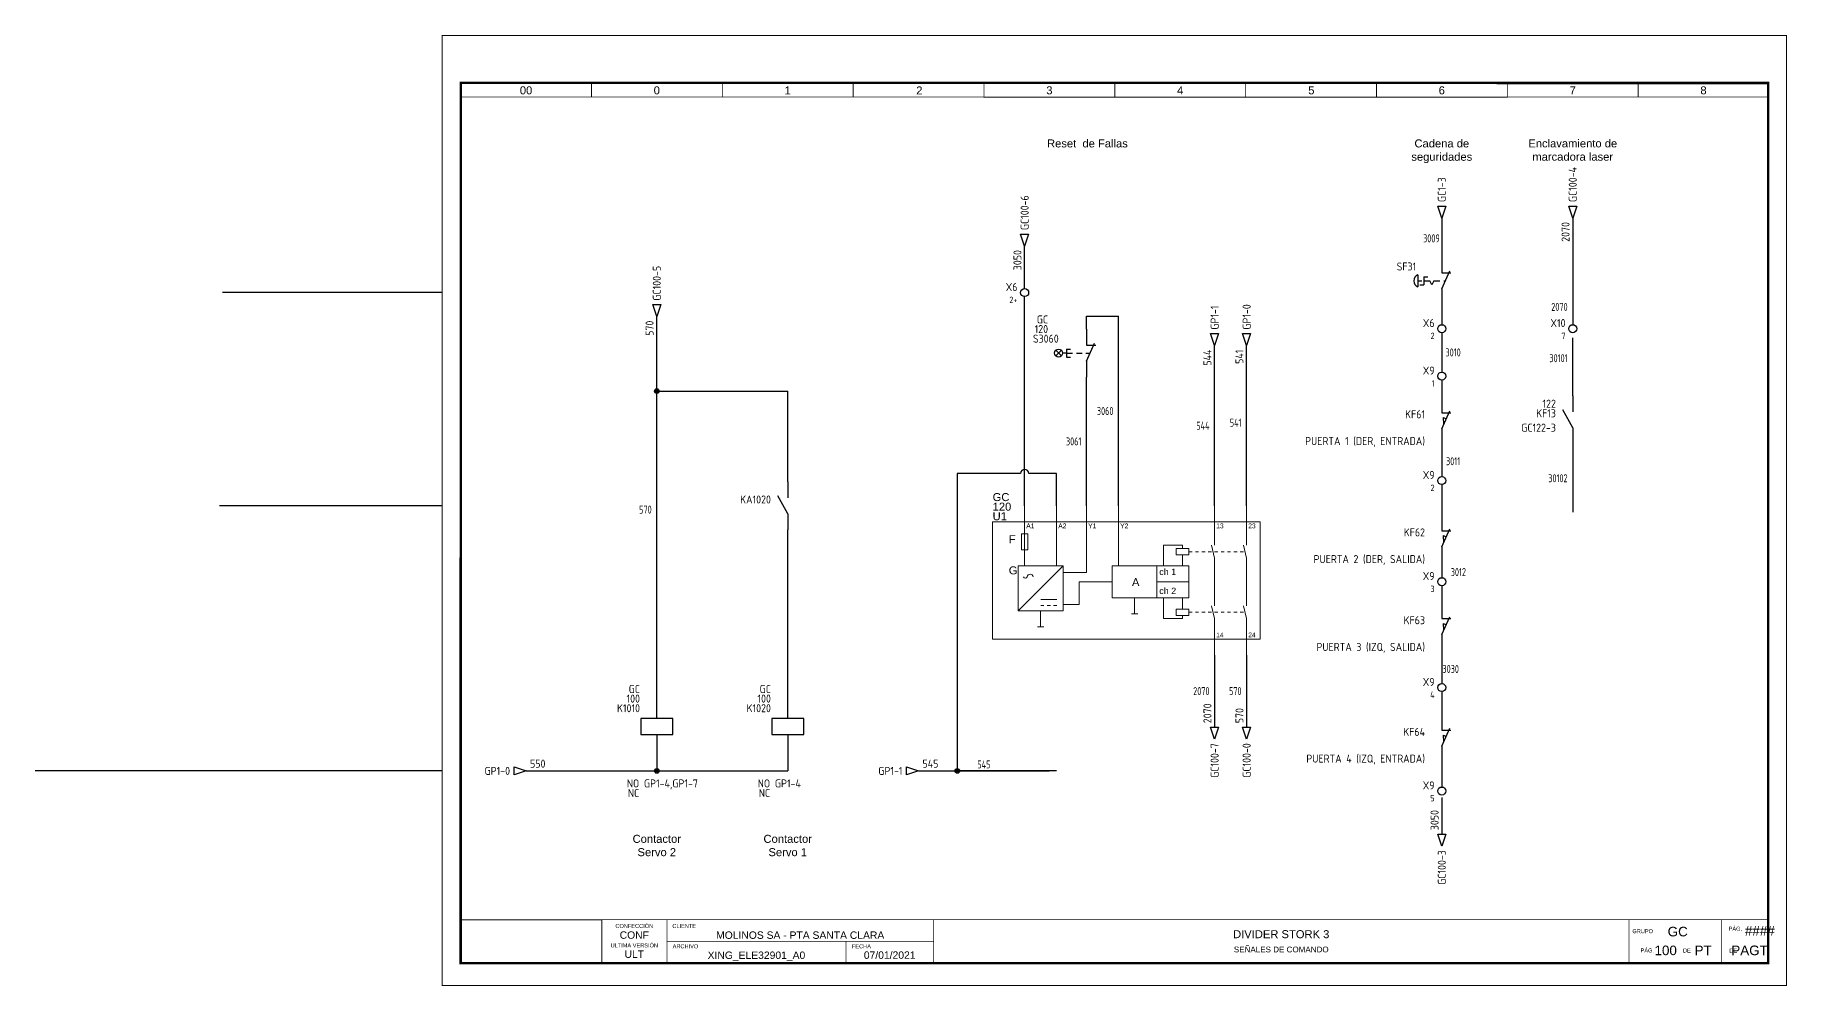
# Model space of a CAD drawing. Header units: millimetres. Extents: x -127 to 420, y 0 to 297.
import ezdxf
from ezdxf.enums import TextEntityAlignment as Align

# ---------------------------------------------------------------- set-up
doc = ezdxf.new("R2010")
doc.units = ezdxf.units.MM
for name, color, linetype in [('BRN_25', 40, 'Continuous'), ('DESC', 150, 'Continuous'), ('LBLE_25', 4, 'Continuous'), ('LOC', 8, 'Continuous'), ('MISC', 7, 'Continuous'), ('RED_15', 20, 'Continuous'), ('SYMS', 7, 'Continuous'), ('TAGS', 150, 'Continuous'), ('TERMS', 123, 'Continuous'), ('WHT_15', 7, 'Continuous'), ('WIREFIXED', 7, 'Continuous'), ('WIRENO', 72, 'Continuous'), ('WIREREF', 52, 'Continuous'), ('WIREREF_DEST', 52, 'Continuous'), ('XREF', 7, 'Continuous'), ('XREFCHILD', 134, 'Continuous')]:
    doc.layers.add(name, color=color, linetype=linetype)
doc.layers.add('eProC - L2', color=41, linetype='Continuous', lineweight=20)
doc.styles.get("Standard").update_dxf_attribs({"font": 'arial.ttf'})
doc.styles.add('WD', font='arial.ttf')
doc.styles.add('WD_IEC', font='ISOCP2.shx', dxfattribs={"width": 0.9, "height": 4})
picture_1 = doc.add_image_def('image1.jpg', size_in_pixel=(564, 174))

# ---------------------------------------------------------------- blocks, each defined once
blk = doc.blocks.new('HA1D3')
blk.add_lwpolyline([(0, 0), (-3.75, -1.25), (-3.75, 1.25)], close=True)
at = {"style": 'WD_IEC'}
blk.add_attdef('XREF', text='', height=2.5, dxfattribs=at).set_placement((-5, 0), align=Align.MIDDLE_RIGHT)
at = {"style": 'WD_IEC', "flags": 1}
blk.add_attdef('SIGCODE', text='', height=1, dxfattribs=at).set_placement((-2.5, 1.8), align=Align.RIGHT)
at = {"style": 'WD_IEC'}
for tag, p, height, flags in [('X1TERM01', (0, 0), 0.32, 1), ('WIRENO', (1.25, 1), 2.5, 8)]:
    blk.add_attdef(tag, p, '', height=height, dxfattribs=dict(at, flags=flags))
blk.add_attdef('DESC1', text='', height=2.5, dxfattribs=at).set_placement((1.25, -1), align=Align.TOP_LEFT)
blk = doc.blocks.new('VMS1')
for p, q in [((0, 2.5), (0, 7.5)), ((0, -2.5), (0, -7.5))]:
    blk.add_line(p, q)
blk.add_lwpolyline([(-5, 2.5), (-5, -2.5), (5, -2.5), (5, 2.5)], close=True)
at = {"style": 'WD_IEC'}
for tag, p in [('INST', (-5.25, 10.5)), ('TAG1', (-5.25, 4.5)), ('LOC', (-5.25, 7.5)), ('DESC1', (-5.25, -6.85)), ('DESC3', (-5.25, -12.85)), ('DESC2', (-5.25, -9.85))]:
    blk.add_attdef(tag, text='', height=2.5, dxfattribs=at).set_placement(p, align=Align.RIGHT)
blk.add_attdef('TERM01', text='', height=2, rotation=90, dxfattribs=at).set_placement((-1, 7.5), align=Align.RIGHT)
at = {"style": 'WD_IEC', "flags": 1}
for tag, p, height in [('X2TERM01', (0, 7.5), 0.32), ('X4LINK', (-5, 0), 0.32), ('X1LINK', (5, 0), 0.32), ('ASSYCODE', (1, -4), 1), ('FAMILY', (1, -5.5), 1), ('X8TERM02', (0, -7.5), 0.32), ('CATDESC', (1, -7), 1)]:
    blk.add_attdef(tag, p, '', height=height, dxfattribs=at)
at = {"style": 'WD_IEC', "flags": 9}
for tag, p in [('MFG', (-6, 1)), ('CAT', (-6, -1.5))]:
    blk.add_attdef(tag, text='', height=1.5, dxfattribs=at).set_placement(p, align=Align.RIGHT)
at = {"style": 'WD_IEC'}
blk.add_attdef('TERM02', (-1, -7.5), '', height=2, rotation=90, dxfattribs=at)
at = {"lineweight": 9, "style": 'WD_IEC'}
for tag, p in [('NO', (-5.5, -16.5)), ('NC', (-5.5, -19.5))]:
    blk.add_attdef(tag, text='', height=2.5, dxfattribs=at).set_placement(p, align=Align.TOP_RIGHT)
for tag, p in [('XREFNO', (-4, -16.5)), ('XREFNC', (-4, -19.5))]:
    blk.add_attdef(tag, text='', height=2.5, dxfattribs=at).set_placement(p, align=Align.TOP_LEFT)
blk = doc.blocks.new('WDDOT')
for radius in [0.72, 0.449, 0.223]:
    blk.add_circle((0, 0), radius)
blk = doc.blocks.new('VCR21')
for p, q in [((0, 7.5), (0, 2.5)), ((0, -2.5), (-3.12, 3.12)), ((0, -2.5), (0, -7.5))]:
    blk.add_line(p, q)
at = {"style": 'WD_IEC'}
for tag, p in [('INST', (-5.25, 6.75)), ('LOC', (-5.25, 3.75)), ('TAG2', (-5.25, 0.75)), ('DESC1', (-5.25, -6.75)), ('XREF', (-5.25, -3.75)), ('DESC3', (-5.25, -12.75)), ('DESC2', (-5.25, -9.75))]:
    blk.add_attdef(tag, text='', height=2.5, dxfattribs=at).set_placement(p, align=Align.RIGHT)
blk.add_attdef('TERM01', text='', height=2, rotation=90, dxfattribs=at).set_placement((-1, 7.5), align=Align.RIGHT)
at = {"style": 'WD_IEC', "flags": 1}
for tag, p, height in [('X2TERM01', (0, 7.5), 0.32), ('X4LINK', (-2.75, 0), 0.32), ('X1LINK', (-0.5, 0), 0.32), ('CONTACT', (4, -3.5), 1), ('FAMILY', (4, -5), 1), ('COMMON', (5.25, -4.75), 1), ('X8TERM02', (0, -7.5), 0.32)]:
    blk.add_attdef(tag, p, '', height=height, dxfattribs=at)
at = {"style": 'WD_IEC'}
blk.add_attdef('TERM02', (-1, -7.5), '', height=2, rotation=90, dxfattribs=at)
blk = doc.blocks.new('Pilz')
at = {"layer": 'eProC - L2'}
for p, q in [((0, 0), (0, -18.78)), ((10, 0), (10, -18.78)), ((19.34, 0), (19.34, -18.78)), ((29.34, 0), (29.34, -18.78)), ((69.34, 0), (69.34, -12.32)), ((59.34, 0), (59.34, -12.32)), ((-1, -13.78), (-1, -8.78)), ((-1, -8.78), (0, -8.78)), ((1, -8.78), (0, -8.78)), ((1, -8.78), (1, -13.78)), ((1, -13.78), (-1, -13.78)), ((49.34, -12.32), (43.34, -12.32)), ((43.34, -12.32), (43.34, -18.78)), ((49.34, -13.32), (49.34, -12.32)), ((49.34, -18.78), (49.34, -15.32)), ((51.34, -14.32), (52.34, -14.32)), ((53.34, -14.32), (54.34, -14.32)), ((55.34, -14.32), (56.34, -14.32)), ((57.34, -14.32), (58.34, -14.32)), ((58.34, -12.32), (59.34, -16.32)), ((59.34, -14.32), (60.34, -14.32)), ((59.34, -16.32), (59.34, -31.24)), ((61.34, -14.32), (62.34, -14.32)), ((63.34, -14.32), (64.34, -14.32)), ((65.34, -14.32), (66.34, -14.32)), ((67.34, -14.32), (68.34, -14.32)), ((68.34, -12.32), (69.34, -16.32)), ((69.34, -16.32), (69.34, -31.24)), ((10, -18.78), (-2, -18.78)), ((-2, -18.78), (-2, -32.78)), ((-2, -32.78), (12, -18.78)), ((12, -18.78), (10, -18.78)), ((12, -32.78), (12, -18.78)), ((19.34, -20.78), (12, -20.78)), ((19.34, -18.78), (19.34, -20.78)), ((17.04, -23.78), (17.04, -30.78)), ((17.04, -23.78), (27.34, -23.78)), ((51.34, -23.78), (41.34, -23.78)), ((-2, -32.78), (12, -32.78)), ((5, -32.78), (5, -37.78)), ((5.03, -29.22), (10.03, -29.22)), ((5.03, -31.15), (6.03, -31.15)), ((7.03, -31.15), (8.03, -31.15)), ((9.03, -31.15), (10.03, -31.15)), ((17.04, -30.78), (12, -30.78)), ((34.34, -28.78), (34.34, -33.78)), ((43.34, -35.24), (43.34, -28.78)), ((49.34, -28.78), (49.34, -32.24)), ((58.34, -31.24), (59.34, -35.24)), ((68.34, -31.24), (69.34, -35.24)), ((4, -37.78), (6, -37.78)), ((33.34, -33.78), (35.34, -33.78)), ((49.34, -35.24), (43.34, -35.24)), ((49.34, -34.24), (49.34, -35.24)), ((51.34, -33.24), (52.34, -33.24)), ((53.34, -33.24), (54.34, -33.24)), ((55.34, -33.24), (56.34, -33.24)), ((57.34, -33.24), (58.34, -33.24)), ((59.34, -33.24), (60.34, -33.24)), ((59.34, -35.24), (59.34, -46.62)), ((61.34, -33.24), (62.34, -33.24)), ((63.34, -33.24), (64.34, -33.24)), ((65.34, -33.24), (66.34, -33.24)), ((67.34, -33.24), (68.34, -33.24)), ((69.34, -35.24), (69.34, -46.62))]:
    blk.add_line(p, q, dxfattribs=at)
for points in [[(-10, -5), (73.61, -5), (73.61, -41.62), (-10, -41.62)], [(27.34, -18.78), (41.34, -18.78), (41.34, -28.78), (27.34, -28.78)], [(41.34, -18.78), (51.34, -18.78), (51.34, -28.78), (41.34, -28.78)]]:
    blk.add_lwpolyline(points, close=True, dxfattribs=at)
for points in [[(47.34, -13.32), (51.34, -13.32), (51.34, -15.32), (47.34, -15.32), (47.34, -13.32)], [(47.34, -34.24), (51.34, -34.24), (51.34, -32.24), (47.34, -32.24), (47.34, -34.24)]]:
    blk.add_lwpolyline(points, dxfattribs=at)
blk.add_lwpolyline([(-0.35, -22.16, -0.359391), (-0.35, -22.16, 0.825392), (0.78, -22.16, -0.376078), (1.8, -21.37, -0.332548), (2.7, -22.13, 0.541598)], format="xyb", dxfattribs=at)
at = {"style": 'WD', "flags": 1}
for tag, p in [('X2TERM01', (0, 0)), ('X2TERM02', (10, 0)), ('X2TERM03', (19.34, 0)), ('X2TERM04', (29.34, 0)), ('X2TERM05', (59.34, 0)), ('X2TERM06', (69.34, 0)), ('X8TERM07', (59.34, -46.62)), ('X8TERM08', (69.34, -46.62))]:
    blk.add_attdef(tag, p, '', height=0.005, dxfattribs=at)
at = {"style": 'WD', "width": 0.7}
for tag, p in [('TERM01', (0, -0.02)), ('TERM02', (10, -0.02)), ('TERM03', (19.34, -0.02)), ('TERM04', (29.34, -0.02)), ('TERM05', (59.34, -0.02)), ('TERM06', (69.34, -0.02))]:
    blk.add_attdef(tag, text='', height=0.0625, dxfattribs=at).set_placement(p, align=Align.TOP_CENTER)
for tag, p in [('TERM07', (59.34, -46.59)), ('TERM08', (69.34, -46.59))]:
    blk.add_attdef(tag, text='', height=0.0625, dxfattribs=at).set_placement(p, align=Align.CENTER)
at = {"layer": 'eProC - L2', "attachment_point": 1}
for s, width, insert, char_height in [('F', 12.0028, (-4.95, -9.16), 2.5), ('A1', 10, (0.5, -5.5), 1.5), ('A2', 10, (10.5, -5.5), 1.5), ('Y1', 10, (19.84, -5.5), 1.5), ('Y2', 10, (29.84, -5.5), 1.5), ('13', 10, (59.84, -5.5), 1.5), ('23', 10, (69.84, -5.5), 1.5), ('G', 12.0028, (-4.95, -18.91), 2.5), ('ch 1', 7.8483, (42.06, -19.62), 2), ('A', 4.498, (33.53, -22.57), 2.5), ('ch 2', 8.9375, (42.06, -25.56), 2), ('14', 10, (59.84, -39.59), 1.5), ('24', 10, (69.84, -39.59), 1.5)]:
    blk.add_mtext_dynamic_manual_height_columns(s, width=width, gutter_width=12.5, heights=[0], dxfattribs=dict(at, insert=insert, char_height=char_height))
at = {"layer": 'eProC - L2'}
for tag, p in [('LOC', (-10, -1.5)), ('INST', (-10, 1.5)), ('TAG1', (-10, -4.5))]:
    blk.add_attdef(tag, p, '', height=2.5, dxfattribs=at)
blk = doc.blocks.new('WD_WNV')
at = {"linetype": 'Continuous', "style": 'WD_IEC', "width": 0.8}
blk.add_attdef('WIRENO', text='', height=2.5, dxfattribs=at).set_placement((-1.6, 0), align=Align.MIDDLE_RIGHT)
at = {"style": 'WD_IEC', "flags": 1}
for tag, p in [('W08USER', (-1, 0.375)), ('W04USER', (-1, 0.875)), ('W05USER', (-1, 0.75)), ('W09USER', (-1, 0.25)), ('W03USER', (-1, 1)), ('W06USER', (-1, 0.625)), ('W07USER', (-1, 0.5)), ('W02USER', (-1, 1.125)), ('W01USER', (-1, 1.25)), ('W10USER', (-1, 0.125))]:
    blk.add_attdef(tag, text='', height=0.08, dxfattribs=at).set_placement(p, align=Align.CENTER)
blk = doc.blocks.new('VPB12S75')
for p, q in [((0, 7.5), (0, 2.5)), ((-9.63, -0.88), (-7.87, 0.88)), ((-7.87, -0.88), (-9.63, 0.88)), ((-6.25, 0), (-7.5, 0)), ((-6.25, 1.25), (-6.25, -1.25)), ((-6.25, 1.25), (-5, 1.25)), ((-6.25, 0), (-4.38, 0)), ((-3.13, 0), (-1.39, 0)), ((-0.23, 0), (1.11, 0)), ((0, -2.5), (2.5, 3.13)), ((0, 2.5), (2.87, 2.5)), ((-6.25, -1.25), (-5, -1.25)), ((0, -2.5), (0, -7.5))]:
    blk.add_line(p, q)
blk.add_circle((-8.75, 0), 1.25)
at = {"style": 'WD_IEC'}
for tag, p in [('INST', (-12.03, 9.25)), ('TAG1', (-12.03, 3.25)), ('LOC', (-12.03, 6.25)), ('DESC2', (-12.03, -12.35)), ('DESC1', (-12.03, -9.35)), ('DESC3', (-12.03, -15.35))]:
    blk.add_attdef(tag, text='', height=2.5, dxfattribs=at).set_placement(p, align=Align.RIGHT)
blk.add_attdef('TERM01', text='', height=2, rotation=90, dxfattribs=at).set_placement((-1, 7.5), align=Align.RIGHT)
at = {"style": 'WD_IEC', "flags": 1}
for tag, p, height in [('X2TERM01', (0, 7.5), 0.32), ('CONTACT', (0.5, 4.5), 1), ('COMMON', (1.75, 3.25), 1), ('X1LINK', (1.87, 0), 0.32), ('ASSYCODE', (1, -4), 1), ('FAMILY', (1, -5.5), 1), ('X8TERM02', (0, -7.5), 0.32), ('CATDESC', (1, -7), 1)]:
    blk.add_attdef(tag, p, '', height=height, dxfattribs=at)
at = {"style": 'WD_IEC', "flags": 9}
for tag, p in [('MFG', (-12.53, -0.25)), ('CAT', (-12.53, -2.75))]:
    blk.add_attdef(tag, text='', height=1.5, dxfattribs=at).set_placement(p, align=Align.RIGHT)
at = {"style": 'WD_IEC'}
blk.add_attdef('TERM02', (-1, -7.5), '', height=2, rotation=90, dxfattribs=at)
at = {"lineweight": 15, "style": 'WD_IEC'}
blk.add_attdef('XREF', text='', height=2.5, dxfattribs=at).set_placement((-12.03, -6.35), align=Align.RIGHT)
blk = doc.blocks.new('HA1D2')
blk.add_lwpolyline([(0, 0), (-1.25, 3.75), (1.25, 3.75)], close=True)
at = {"style": 'WD_IEC'}
blk.add_attdef('XREF', text='', height=2.5, rotation=90, dxfattribs=at).set_placement((0, 5), align=Align.MIDDLE_LEFT)
at = {"style": 'WD_IEC', "flags": 1}
blk.add_attdef('SIGCODE', text='', height=1, dxfattribs=at).set_placement((-2.5, 1.8), align=Align.RIGHT)
blk.add_attdef('X8TERM01', (0, 0), '', height=0.32, dxfattribs=at)
at = {"style": 'WD_IEC', "flags": 8}
blk.add_attdef('WIRENO', text='', height=2.5, rotation=90, dxfattribs=at).set_placement((-1, -1.25), align=Align.RIGHT)
at = {"style": 'WD_IEC'}
blk.add_attdef('DESC1', text='', height=2.5, rotation=90, dxfattribs=at).set_placement((1, -1.25), align=Align.TOP_RIGHT)
blk = doc.blocks.new('HA1S4')
blk.add_lwpolyline([(0, -3.75), (-1.25, 0), (1.25, 0)], close=True)
at = {"style": 'WD_IEC', "flags": 8}
blk.add_attdef('WIRENO', (-1, 1.25), '', height=2.5, rotation=90, dxfattribs=at)
at = {"style": 'WD_IEC'}
blk.add_attdef('DESC1', text='', height=2.5, rotation=90, dxfattribs=at).set_placement((1, 1.25), align=Align.TOP_LEFT)
at = {"style": 'WD_IEC', "flags": 1}
blk.add_attdef('X2TERM01', (0, 0), '', height=0.32, dxfattribs=at)
blk.add_attdef('SIGCODE', text='', height=1, dxfattribs=at).set_placement((-2.5, -3.2), align=Align.RIGHT)
at = {"style": 'WD_IEC'}
blk.add_attdef('XREF', text='', height=2.5, rotation=90, dxfattribs=at).set_placement((0, -5), align=Align.MIDDLE_RIGHT)
blk = doc.blocks.new('WD_WNH')
at = {"linetype": 'Continuous', "style": 'WD_IEC', "width": 0.8}
blk.add_attdef('WIRENO', text='', height=2.5, dxfattribs=at).set_placement((0, 0.75), align=Align.CENTER)
at = {"style": 'WD_IEC', "flags": 1}
for tag, p in [('W08USER', (0, 0.375)), ('W04USER', (0, 0.875)), ('W05USER', (0, 0.75)), ('W09USER', (0, 0.25)), ('W03USER', (0, 1)), ('W06USER', (0, 0.625)), ('W07USER', (0, 0.5)), ('W02USER', (0, 1.125)), ('W01USER', (0, 1.25)), ('W10USER', (0, 0.125))]:
    blk.add_attdef(tag, text='', height=0.08, dxfattribs=at).set_placement(p, align=Align.CENTER)
blk = doc.blocks.new('VT0002')
blk.add_circle((0, 0), 1.25)
at = {"style": 'WD_IEC', "flags": 1}
for tag, p, height in [('ASSYCODE', (2.75, 10.75), 1), ('CATDESC', (2.75, 9.25), 1), ('MFG', (2.75, 7.25), 1.5), ('CAT', (2.75, 4.75), 1.5), ('X4PIN01', (-1.25, 1), 0.25), ('X4TERM01', (-1.25, 0), 0.25), ('X4TERMDESC01', (-1.25, 0.5), 0.4), ('STRIPSEQ', (0, 0), 0.025), ('X2PIN01', (0, 2.25), 0.25), ('X2TERM01', (0, 1.25), 0.25), ('X8PIN01', (0, -0.25), 0.25), ('X2TERMDESC01', (0, 1.75), 0.4), ('X1PIN01', (1.25, 1), 0.25), ('X1TERM01', (1.25, 0), 0.25), ('X1TERMDESC01', (1.25, 0.5), 0.4), ('LINKTERM', (0, -0.04), 0.025), ('X8TERM01', (0, -1.25), 0.25), ('X8TERMDESC01', (0, -0.75), 0.4)]:
    blk.add_attdef(tag, p, '', height=height, dxfattribs=at)
at = {"style": 'WD_IEC'}
for tag, p in [('INST', (-2.25, 6.5)), ('LOC', (-2.25, 3.5)), ('DESC1', (-2.25, -6.25)), ('DESC3', (-2.25, -12.25)), ('DESC2', (-2.25, -9.25))]:
    blk.add_attdef(tag, text='', height=2.5, dxfattribs=at).set_placement(p, align=Align.RIGHT)
at = {"style": 'WD_IEC', "flags": 8}
for tag, height, p in [('TAGSTRIP', 2.5, (-2.25, 0.5)), ('TERM01', 2, (-2.25, -3.25))]:
    blk.add_attdef(tag, text='', height=height, dxfattribs=at).set_placement(p, align=Align.RIGHT)
blk = doc.blocks.new('eproc_rotulo_010')
at = {"layer": 'eProC - L2', "color": 0, "lineweight": 5, "const_width": 0.233}
for points in [[(0.12, 297.12), (420.12, 297.12), (420.12, 0.12), (0.12, 0.12), (0.12, 297.12)], [(5.9, 20.72), (414.37, 20.7)], [(49.98, 7.12), (49.98, 20.72)], [(70.35, 7.12), (70.35, 20.72)], [(153.64, 7.04), (153.64, 20.64)], [(70.35, 13.92), (153.64, 13.92)], [(126.3, 7.12), (126.3, 13.92)]]:
    blk.add_lwpolyline(points, dxfattribs=at)
at = {"layer": 'eProC - L2', "color": 0}
blk.add_lwpolyline([(420.12, 0.12), (420.12, 297.12), (0.12, 297.12), (0.12, 0.12), (420.12, 0.12)], dxfattribs=at)
at = {"layer": 'eProC - L2', "color": 0, "lineweight": 40, "const_width": 0.75}
blk.add_lwpolyline([(5.92, 7.13), (414.37, 7.11), (414.4, 282.24), (5.95, 282.27)], close=True, dxfattribs=at)
at = {"layer": 'eProC - L2', "color": 0, "lineweight": 5, "const_width": 0.233}
for points in [[(46.8, 277.83), (5.9, 277.83), (5.9, 282.27), (46.8, 282.27)], [(87.64, 277.83), (46.75, 277.83), (46.75, 282.27), (87.64, 282.27)], [(128.54, 277.83), (87.64, 277.83), (87.64, 282.26), (128.54, 282.26)], [(169.38, 277.83), (128.49, 277.83), (128.49, 282.26), (169.38, 282.26)], [(210.28, 277.82), (169.38, 277.82), (169.38, 282.26), (210.28, 282.26)], [(251.12, 277.82), (210.23, 277.82), (210.23, 282.26), (251.12, 282.26)], [(292.02, 277.82), (251.12, 277.82), (251.12, 282.25), (292.02, 282.25)], [(332.86, 277.82), (291.97, 277.82), (291.97, 282.25), (332.86, 282.25)], [(373.76, 277.83), (332.86, 277.83), (332.86, 282.27), (373.76, 282.27)], [(414.6, 277.83), (373.71, 277.83), (373.71, 282.27), (414.6, 282.27)]]:
    blk.add_lwpolyline(points, close=True, dxfattribs=at)
at = {"layer": 'eProC - L2', "color": 0, "lineweight": 0, "const_width": 0.233}
for points in [[(370.87, 7.1), (370.87, 20.7)], [(399.87, 7.1), (399.87, 20.7)]]:
    blk.add_lwpolyline(points, dxfattribs=at)
at = {"layer": 'eProC - L2', "color": 0, "lineweight": 20, "char_height": 2.5, "attachment_point": 8}
for s, insert in [('{\\fArial|b0|i0|c0|p18;00}', (26.35, 278.66)), ('{\\fArial|b0|i0|c0|p18;0}', (67.19, 278.66)), ('{\\fArial|b0|i0|c0|p18;1}', (108.09, 278.66)), ('{\\fArial|b0|i0|c0|p18;2}', (149.2, 278.66)), ('{\\fArial|b0|i0|c0|p18;3}', (189.83, 278.66)), ('{\\fArial|b0|i0|c0|p18;4}', (230.67, 278.66)), ('{\\fArial|b0|i0|c0|p18;5}', (271.66, 278.66)), ('{\\fArial|b0|i0|c0|p18;6}', (312.41, 278.66)), ('{\\fArial|b0|i0|c0|p18;7}', (353.31, 278.66)), ('{\\fArial|b0|i0|c0|p18;8}', (394.16, 278.66))]:
    blk.add_mtext(s, dxfattribs=dict(at, insert=insert))
at = {"layer": 'eProC - L2', "color": 0, "char_height": 1.2552}
for s, insert, attachment_point in [('{\\fArial|b0|i0|c0|p18;CONFECCIÓN }', (60.16, 18.11), 8), ('{\\fArial|b0|i0|c0|p18;CLIENTE}', (72.05, 18.11), 7), ('{\\fArial|b0|i0|c0|p18;GRUPO}', (371.96, 16.49), 7), ('{\\fArial|b0|i0|c0|p18;PÁG.}', (402.01, 17.26), 7), ('{\\fArial|b0|i0|c0|p18;ULTIMA VERSIÓN}', (60.16, 12.05), 8), ('{\\fArial|b0|i0|c0|p18;ARCHIVO}', (72.15, 11.76), 7), ('{\\fArial|b0|i0|c0|p18;FECHA}', (128.15, 11.76), 7), ('{\\fArial|b0|i0|c0|p18;PÁG.}', (374.51, 10.46), 7), ('{\\fArial|b0|i0|c0|p18;DE}', (387.74, 10.46), 7), ('{\\fArial|b0|i0|c0|p18;DE}', (402.24, 10.46), 7)]:
    blk.add_mtext(s, dxfattribs=dict(at, insert=insert, attachment_point=attachment_point))
at = {"layer": 'eProC - L2', "color": 0}
for tag, height, p in [('CONF', 2.31, (60.16, 14.76)), ('CLIENTE', 2.31, (111.99, 14.74)), ('DESC_1', 2.5, (262.25, 14.94)), ('ULT', 2.31, (60.16, 8.79)), ('DESC__2', 1.8, (262.25, 10.51)), ('ARCH', 2.31, (98.32, 8.46)), ('FECHA', 2.31, (139.94, 8.5))]:
    blk.add_attdef(tag, text='', height=height, dxfattribs=at).set_placement(p, align=Align.CENTER)
for tag, p in [('GR', (386.11, 17)), ('PGRAL', (411.76, 17.25)), ('PG', (382.35, 11.13)), ('PT', (394.05, 11.13)), ('PAGT', (408.55, 11.13))]:
    blk.add_attdef(tag, text='', height=3, dxfattribs=at).set_placement(p, align=Align.MIDDLE_CENTER)
at = {"layer": 'eProC - L2', "color": 0, "flags": 9}
blk.add_attdef('WD_TB', (0.12, 0.12), '', height=2.5, dxfattribs=at)
at = {"layer": 'eProC - L2', "color": 0}
image = blk.add_image(picture_1, insert=(5.9, 7.12), size_in_units=(44.08, 13.6), dxfattribs=at)
image.dxf.flags = 7
blk = doc.blocks.new('VPB12MTL')
for p, q in [((0, 7.5), (0, 2.5)), ((-7.5, 1.88), (-7.5, -1.88)), ((-7.5, 0), (-6.25, 0)), ((-5.62, 1.25), (-4.38, 1.25)), ((-5.62, 1.25), (-5.62, -1.25)), ((-5.62, 0), (-3.75, 0)), ((-3.12, -1.25), (-3.75, 0)), ((-2.5, 0), (-3.12, -1.25)), ((-2.5, 0), (-0.62, 0)), ((0, -2.5), (2.5, 3.12)), ((0, 2.5), (2.87, 2.5)), ((0.62, 0), (1.11, 0)), ((-6.88, -1.25), (-5.62, -1.25)), ((0, -2.5), (0, -7.5))]:
    blk.add_line(p, q)
blk.add_arc((-6.72, 0), 2.03, 112.6199, 247.3801)
at = {"style": 'WD_IEC'}
for tag, p in [('INST', (-8, 10.25)), ('TAG1', (-8, 3.25)), ('LOC', (-8, 6.75)), ('DESC1', (-8, -10.35)), ('DESC3', (-8, -17.35)), ('DESC2', (-8, -13.85))]:
    blk.add_attdef(tag, text='', height=2.5, dxfattribs=at).set_placement(p, align=Align.RIGHT)
blk.add_attdef('TERM01', text='', height=2, rotation=90, dxfattribs=at).set_placement((-1, 7.5), align=Align.RIGHT)
at = {"style": 'WD_IEC', "flags": 1}
for tag, p, height in [('X2TERM01', (0, 7.5), 0.32), ('CONTACT', (0.5, 4.5), 1), ('X1LINK', (1.5, 0), 0.32), ('COMMON', (1.75, 3.25), 1), ('ASSYCODE', (1, -4), 1), ('FAMILY', (1, -5.5), 1), ('X8TERM02', (0, -7.5), 0.32), ('CATDESC', (1, -7), 1)]:
    blk.add_attdef(tag, p, '', height=height, dxfattribs=at)
at = {"style": 'WD_IEC', "flags": 9}
for tag, p in [('MFG', (-10.37, -0.24)), ('CAT', (-10.37, -2.74))]:
    blk.add_attdef(tag, text='', height=1.5, dxfattribs=at).set_placement(p, align=Align.RIGHT)
at = {"style": 'WD_IEC'}
blk.add_attdef('TERM02', (-1, -7.5), '', height=2, rotation=90, dxfattribs=at)
at = {"lineweight": 15, "style": 'WD_IEC'}
blk.add_attdef('XREF', text='', height=2.5, dxfattribs=at).set_placement((-8, -6.35), align=Align.RIGHT)
blk = doc.blocks.new('VLS12')
for p, q in [((0, 7.5), (0, 2.5)), ((0, -2.5), (2.5, 3.12)), ((0, 2.5), (2.87, 2.5)), ((0.61, -1.12), (0.49, 1)), ((0.49, 1), (1.38, 0.61)), ((0, -2.5), (0, -7.5))]:
    blk.add_line(p, q)
at = {"style": 'WD_IEC'}
for tag, p in [('INST', (-5.25, 7.75)), ('LOC', (-5.25, 4.25)), ('TAG1', (-5.25, 0.75)), ('DESC1', (-5.25, -7.6)), ('XREF', (-5.25, -3.75)), ('DESC2', (-5.25, -11.1)), ('DESC3', (-5.25, -14.6))]:
    blk.add_attdef(tag, text='', height=2.5, dxfattribs=at).set_placement(p, align=Align.RIGHT)
blk.add_attdef('TERM01', text='', height=2, rotation=90, dxfattribs=at).set_placement((-1, 7.5), align=Align.RIGHT)
at = {"style": 'WD_IEC', "flags": 1}
for tag, p, height in [('X2TERM01', (0, 7.5), 0.32), ('MFG', (2.75, 6.5), 1.5), ('CAT', (2.75, 4), 1.5), ('X4LINK', (-0.94, 0), 0.32), ('X1LINK', (1.88, 0), 0.32), ('ASSYCODE', (1, -4), 1), ('CONTACT', (1, -2.5), 1), ('FAMILY', (1, -5.5), 1), ('COMMON', (2.25, -3.75), 1), ('X8TERM02', (0, -7.5), 0.32), ('CATDESC', (1, -7), 1)]:
    blk.add_attdef(tag, p, '', height=height, dxfattribs=at)
at = {"style": 'WD_IEC'}
blk.add_attdef('TERM02', (-1, -7.5), '', height=2, rotation=90, dxfattribs=at)
at = {"lineweight": 15, "style": 'WD_IEC'}
blk.add_attdef('WDTAGALT', text='', height=2.5, dxfattribs=at).set_placement((-5, -18), align=Align.RIGHT)

msp = doc.modelspace()

# ---------------------------------------------------------------- linework, layer by layer
for p, q in [((0.12, 216.71), (-68.49, 216.71)), ((0.12, 150.06), (-69.44, 150.06)), ((0.12, 67.23), (-127.04, 67.23))]:
    msp.add_line(p, q)
at = {"layer": 'BRN_25'}
for p, q in [((67.19, 88.57), (67.19, 209.21)), ((251.45, 150.06), (251.45, 200.14)), ((67.19, 185.93), (108.09, 185.93)), ((108.09, 157.56), (108.09, 185.93)), ((108.09, 88.57), (108.09, 142.56))]:
    msp.add_line(p, q, dxfattribs=at)
at = {"layer": 'LBLE_25'}
for p, q in [((67.19, 73.57), (67.19, 67.23)), ((108.09, 73.57), (108.09, 67.23)), ((26.35, 67.23), (108.09, 67.23))]:
    msp.add_line(p, q, dxfattribs=at)
at = {"layer": 'RED_15'}
for p, q in [((312.41, 240.03), (312.41, 227.88)), ((353.31, 240.03), (353.31, 206.7)), ((182.1, 217.96), (182.1, 231.26)), ((182.1, 150.06), (182.1, 215.46)), ((201.45, 205.33), (201.45, 209.39)), ((201.45, 209.39), (211.45, 209.39)), ((211.45, 150.06), (211.45, 209.39)), ((312.41, 212.88), (312.41, 206.7)), ((312.41, 204.2), (312.41, 191.86)), ((353.31, 184.5), (353.31, 202.57)), ((241.45, 150.06), (241.45, 200.14)), ((201.45, 150.06), (201.45, 190.33)), ((312.41, 189.36), (312.41, 184.18)), ((312.41, 169.18), (312.41, 159.21)), ((353.31, 169.5), (353.31, 148.08)), ((312.41, 156.71), (312.41, 147.28)), ((312.41, 132.28), (312.41, 127.62)), ((312.41, 125.12), (312.41, 119.81)), ((312.41, 104.81), (312.41, 94.54)), ((241.45, 103.45), (241.45, 80.88)), ((251.45, 103.45), (251.45, 80.88)), ((312.41, 92.04), (312.41, 84.92)), ((312.41, 69.92), (312.41, 62.19)), ((312.41, 58.94), (312.41, 47.45))]:
    msp.add_line(p, q, dxfattribs=at)
at = {"layer": 'WHT_15'}
for p, q in [((161.06, 160.2), (161.06, 67.23)), ((180.83, 160.2), (161.06, 160.2)), ((192.1, 160.2), (183.37, 160.2)), ((192.1, 150.06), (192.1, 160.2)), ((148.93, 67.23), (189.78, 67.23)), ((192.1, 67.23), (160.3, 67.23))]:
    msp.add_line(p, q, dxfattribs=at)
msp.add_arc((182.1, 160.2), 1.27, 0, 180, dxfattribs=at)

# ---------------------------------------------------------------- block references
at = {"layer": 'eProC - L2'}
msp.add_blockref('eproc_rotulo_010', (0, 0), dxfattribs=at).add_auto_attribs({'PAGT': 'PAGT', 'PGRAL': '####', 'PT': 'PT', 'CONF': 'CONF', 'ULT': 'ULT', 'ARCH': 'XING_ELE32901_A0', 'GR': 'GC', 'PG': '100', 'DESC_1': 'DIVIDER STORK 3', 'DESC__2': 'SEÑALES DE COMANDO', 'FECHA': '07/01/2021', 'CLIENTE': 'MOLINOS SA - PTA SANTA CLARA'})
at = {"layer": 'SYMS'}
ref = msp.add_blockref('HA1D2', (312.41, 240.03), dxfattribs=at)
ref.add_attrib('XREF', 'GC1-3', dxfattribs={"layer": 'XREF', "height": 2.5, "rotation": 90, "style": 'WD_IEC'}).set_placement((312.41, 245.03), align=Align.MIDDLE_LEFT)
ref = msp.add_blockref('HA1D2', (353.31, 240.03), dxfattribs=at)
ref.add_attrib('XREF', 'GC100-4', dxfattribs={"layer": 'XREF', "height": 2.5, "rotation": 90, "style": 'WD_IEC'}).set_placement((353.31, 245.03), align=Align.MIDDLE_LEFT)
ref.add_attrib('WIRENO', '2070', dxfattribs={"layer": 'WIREREF_DEST', "height": 2.5, "rotation": 90, "style": 'WD_IEC', "flags": 8}).set_placement((352.31, 238.78), align=Align.RIGHT)
ref = msp.add_blockref('HA1D2', (182.1, 231.26), dxfattribs=at)
ref.add_attrib('XREF', 'GC100-6', dxfattribs={"layer": 'XREF', "height": 2.5, "rotation": 90, "style": 'WD_IEC'}).set_placement((182.1, 236.26), align=Align.MIDDLE_LEFT)
ref.add_attrib('WIRENO', '3050', dxfattribs={"layer": 'WIREREF_DEST', "height": 2.5, "rotation": 90, "style": 'WD_IEC', "flags": 8}).set_placement((181.1, 230.01), align=Align.RIGHT)
ref = msp.add_blockref('HA1D2', (67.19, 209.21), dxfattribs=at)
ref.add_attrib('XREF', 'GC100-5', dxfattribs={"layer": 'XREF', "height": 2.5, "rotation": 90, "style": 'WD_IEC'}).set_placement((67.19, 214.21), align=Align.MIDDLE_LEFT)
ref.add_attrib('WIRENO', '570', dxfattribs={"layer": 'WIREREF_DEST', "height": 2.5, "rotation": 90, "style": 'WD_IEC', "flags": 8}).set_placement((66.19, 207.96), align=Align.RIGHT)
ref = msp.add_blockref('VPB12MTL', (312.41, 220.38), dxfattribs=at)
ref.add_attrib('TAG1', 'SF31', dxfattribs={"layer": 'TAGS', "height": 2.5, "style": 'WD_IEC'}).set_placement((304.41, 223.63), align=Align.RIGHT)
ref = msp.add_blockref('VT0002', (182.1, 216.71), dxfattribs=at)
ref.add_attrib('TERM01', '2+', dxfattribs={"layer": 'TERMS', "height": 2, "style": 'WD_IEC', "flags": 8}).set_placement((179.85, 213.46), align=Align.RIGHT)
ref.add_attrib('TAGSTRIP', 'X6', dxfattribs={"layer": 'TAGS', "height": 2.5, "style": 'WD_IEC', "flags": 8}).set_placement((179.85, 217.21), align=Align.RIGHT)
ref = msp.add_blockref('VPB12S75', (201.45, 197.83), dxfattribs=at)
ref.add_attrib('LOC', '120', dxfattribs={"layer": 'LOC', "height": 2.5, "style": 'WD_IEC'}).set_placement((189.42, 204.08), align=Align.RIGHT)
ref.add_attrib('INST', 'GC', dxfattribs={"layer": 'LOC', "height": 2.5, "style": 'WD_IEC'}).set_placement((189.42, 207.08), align=Align.RIGHT)
ref.add_attrib('TAG1', 'S3060', dxfattribs={"layer": 'TAGS', "height": 2.5, "style": 'WD_IEC'}).set_placement((192.74, 201.08), align=Align.RIGHT)
ref = msp.add_blockref('HA1D2', (241.45, 200.14), dxfattribs=at)
ref.add_attrib('XREF', 'GP1-1', dxfattribs={"layer": 'XREF', "height": 2.5, "rotation": 90, "style": 'WD_IEC'}).set_placement((241.45, 205.14), align=Align.MIDDLE_LEFT)
ref.add_attrib('WIRENO', '544', dxfattribs={"layer": 'WIREREF_DEST', "height": 2.5, "rotation": 90, "style": 'WD_IEC', "flags": 8}).set_placement((240.45, 198.89), align=Align.RIGHT)
ref = msp.add_blockref('HA1D2', (251.45, 200.14), dxfattribs=at)
ref.add_attrib('XREF', 'GP1-0', dxfattribs={"layer": 'XREF', "height": 2.5, "rotation": 90, "style": 'WD_IEC'}).set_placement((251.45, 205.14), align=Align.MIDDLE_LEFT)
ref.add_attrib('WIRENO', '541', dxfattribs={"layer": 'WIREREF_DEST', "height": 2.5, "rotation": 90, "style": 'WD_IEC', "flags": 8}).set_placement((250.45, 198.89), align=Align.RIGHT)
ref = msp.add_blockref('VT0002', (312.41, 205.45), dxfattribs=at)
ref.add_attrib('TERM01', '2', dxfattribs={"layer": 'TERMS', "height": 2, "style": 'WD_IEC', "flags": 8}).set_placement((310.16, 202.2), align=Align.RIGHT)
ref.add_attrib('TAGSTRIP', 'X6', dxfattribs={"layer": 'TAGS', "height": 2.5, "style": 'WD_IEC', "flags": 8}).set_placement((310.16, 205.95), align=Align.RIGHT)
ref = msp.add_blockref('VT0002', (353.31, 205.45), dxfattribs=at)
ref.add_attrib('TERM01', '7', dxfattribs={"layer": 'TERMS', "height": 2, "style": 'WD_IEC', "flags": 8}).set_placement((351.06, 202.2), align=Align.RIGHT)
ref.add_attrib('TAGSTRIP', 'X10', dxfattribs={"layer": 'TAGS', "height": 2.5, "style": 'WD_IEC', "flags": 8}).set_placement((351.06, 205.95), align=Align.RIGHT)
ref = msp.add_blockref('VT0002', (312.41, 190.61), dxfattribs=at)
ref.add_attrib('TERM01', '1', dxfattribs={"layer": 'TERMS', "height": 2, "style": 'WD_IEC', "flags": 8}).set_placement((310.16, 187.36), align=Align.RIGHT)
ref.add_attrib('TAGSTRIP', 'X9', dxfattribs={"layer": 'TAGS', "height": 2.5, "style": 'WD_IEC', "flags": 8}).set_placement((310.16, 191.11), align=Align.RIGHT)
for p in [(67.19, 185.93), (67.19, 67.23), (161.06, 67.23)]:
    msp.add_blockref('WDDOT', p, dxfattribs=at)
ref = msp.add_blockref('VLS12', (312.41, 176.68), dxfattribs=at)
ref.add_attrib('DESC1', 'PUERTA 1 (DER, ENTRADA)', dxfattribs={"layer": 'DESC', "height": 2.5, "style": 'WD_IEC'}).set_placement((307.16, 169.08), align=Align.RIGHT)
ref.add_attrib('TAG1', 'KF61', dxfattribs={"layer": 'TAGS', "height": 2.5, "style": 'WD_IEC'}).set_placement((307.16, 177.43), align=Align.RIGHT)
ref = msp.add_blockref('VCR21', (353.31, 177), dxfattribs=at)
ref.add_attrib('XREF', 'GC122-3', dxfattribs={"layer": 'XREFCHILD', "height": 2.5, "style": 'WD_IEC'}).set_placement((348.06, 173.25), align=Align.RIGHT)
ref.add_attrib('LOC', '122', dxfattribs={"layer": 'LOC', "height": 2.5, "style": 'WD_IEC'}).set_placement((348.06, 180.75), align=Align.RIGHT)
ref.add_attrib('TAG2', 'KF13', dxfattribs={"layer": 'TAGS', "height": 2.5, "style": 'WD_IEC'}).set_placement((348.06, 177.75), align=Align.RIGHT)
ref = msp.add_blockref('VT0002', (312.41, 157.96), dxfattribs=at)
ref.add_attrib('TERM01', '2', dxfattribs={"layer": 'TERMS', "height": 2, "style": 'WD_IEC', "flags": 8}).set_placement((310.16, 154.71), align=Align.RIGHT)
ref.add_attrib('TAGSTRIP', 'X9', dxfattribs={"layer": 'TAGS', "height": 2.5, "style": 'WD_IEC', "flags": 8}).set_placement((310.16, 158.46), align=Align.RIGHT)
ref = msp.add_blockref('VCR21', (108.09, 150.06), dxfattribs=at)
ref.add_attrib('TAG2', 'KA1020', dxfattribs={"layer": 'TAGS', "height": 2.5, "style": 'WD_IEC'}).set_placement((102.84, 150.81), align=Align.RIGHT)
ref = msp.add_blockref('Pilz', (182.1, 150.06), dxfattribs=at)
ref.add_attrib('TAG1', 'U1', (172.1, 145.56), dxfattribs={"layer": 'TAGS', "height": 2.5})
ref.add_attrib('INST', 'GC', (172.1, 151.56), dxfattribs={"layer": 'LOC', "height": 2.5})
ref.add_attrib('LOC', '120', (172.1, 148.56), dxfattribs={"layer": 'LOC', "height": 2.5})
ref = msp.add_blockref('VLS12', (312.41, 139.78), dxfattribs=at)
ref.add_attrib('DESC1', 'PUERTA 2 (DER, SALIDA)', dxfattribs={"layer": 'DESC', "height": 2.5, "style": 'WD_IEC'}).set_placement((307.16, 132.18), align=Align.RIGHT)
ref.add_attrib('TAG1', 'KF62', dxfattribs={"layer": 'TAGS', "height": 2.5, "style": 'WD_IEC'}).set_placement((307.16, 140.53), align=Align.RIGHT)
ref = msp.add_blockref('VT0002', (312.41, 126.37), dxfattribs=at)
ref.add_attrib('TERM01', '3', dxfattribs={"layer": 'TERMS', "height": 2, "style": 'WD_IEC', "flags": 8}).set_placement((310.16, 123.12), align=Align.RIGHT)
ref.add_attrib('TAGSTRIP', 'X9', dxfattribs={"layer": 'TAGS', "height": 2.5, "style": 'WD_IEC', "flags": 8}).set_placement((310.16, 126.87), align=Align.RIGHT)
ref = msp.add_blockref('VLS12', (312.41, 112.31), dxfattribs=at)
ref.add_attrib('DESC1', 'PUERTA 3 (IZQ, SALIDA)', dxfattribs={"layer": 'DESC', "height": 2.5, "style": 'WD_IEC'}).set_placement((307.16, 104.71), align=Align.RIGHT)
ref.add_attrib('TAG1', 'KF63', dxfattribs={"layer": 'TAGS', "height": 2.5, "style": 'WD_IEC'}).set_placement((307.16, 113.06), align=Align.RIGHT)
ref = msp.add_blockref('VMS1', (67.19, 81.07), dxfattribs=at)
ref.add_attrib('NC', 'NC', dxfattribs={"layer": 'MISC', "lineweight": 9, "height": 2.5, "style": 'WD_IEC'}).set_placement((61.69, 61.57), align=Align.TOP_RIGHT)
ref.add_attrib('XREFNO', 'GP1-4,GP1-7', dxfattribs={"layer": 'XREF', "lineweight": 9, "height": 2.5, "style": 'WD_IEC'}).set_placement((63.19, 64.57), align=Align.TOP_LEFT)
ref.add_attrib('NO', 'NO', dxfattribs={"layer": 'MISC', "lineweight": 9, "height": 2.5, "style": 'WD_IEC'}).set_placement((61.69, 64.57), align=Align.TOP_RIGHT)
ref.add_attrib('LOC', '100', dxfattribs={"layer": 'LOC', "height": 2.5, "style": 'WD_IEC'}).set_placement((61.94, 88.57), align=Align.RIGHT)
ref.add_attrib('INST', 'GC', dxfattribs={"layer": 'LOC', "height": 2.5, "style": 'WD_IEC'}).set_placement((61.94, 91.57), align=Align.RIGHT)
ref.add_attrib('TAG1', 'K1010', dxfattribs={"layer": 'TAGS', "height": 2.5, "style": 'WD_IEC'}).set_placement((61.94, 85.57), align=Align.RIGHT)
ref = msp.add_blockref('VMS1', (108.09, 81.07), dxfattribs=at)
ref.add_attrib('NC', 'NC', dxfattribs={"layer": 'MISC', "lineweight": 9, "height": 2.5, "style": 'WD_IEC'}).set_placement((102.59, 61.57), align=Align.TOP_RIGHT)
ref.add_attrib('XREFNO', 'GP1-4', dxfattribs={"layer": 'XREF', "lineweight": 9, "height": 2.5, "style": 'WD_IEC'}).set_placement((104.09, 64.57), align=Align.TOP_LEFT)
ref.add_attrib('NO', 'NO', dxfattribs={"layer": 'MISC', "lineweight": 9, "height": 2.5, "style": 'WD_IEC'}).set_placement((102.59, 64.57), align=Align.TOP_RIGHT)
ref.add_attrib('LOC', '100', dxfattribs={"layer": 'LOC', "height": 2.5, "style": 'WD_IEC'}).set_placement((102.84, 88.57), align=Align.RIGHT)
ref.add_attrib('INST', 'GC', dxfattribs={"layer": 'LOC', "height": 2.5, "style": 'WD_IEC'}).set_placement((102.84, 91.57), align=Align.RIGHT)
ref.add_attrib('TAG1', 'K1020', dxfattribs={"layer": 'TAGS', "height": 2.5, "style": 'WD_IEC'}).set_placement((102.84, 85.57), align=Align.RIGHT)
ref = msp.add_blockref('VT0002', (312.41, 93.29), dxfattribs=at)
ref.add_attrib('TERM01', '4', dxfattribs={"layer": 'TERMS', "height": 2, "style": 'WD_IEC', "flags": 8}).set_placement((310.16, 90.04), align=Align.RIGHT)
ref.add_attrib('TAGSTRIP', 'X9', dxfattribs={"layer": 'TAGS', "height": 2.5, "style": 'WD_IEC', "flags": 8}).set_placement((310.16, 93.79), align=Align.RIGHT)
ref = msp.add_blockref('HA1S4', (241.45, 80.88), dxfattribs=at)
ref.add_attrib('XREF', 'GC100-7', dxfattribs={"layer": 'XREF', "height": 2.5, "rotation": 90, "style": 'WD_IEC'}).set_placement((241.45, 75.88), align=Align.MIDDLE_RIGHT)
ref.add_attrib('WIRENO', '2070', (240.45, 82.13), dxfattribs={"layer": 'WIREREF', "height": 2.5, "rotation": 90, "style": 'WD_IEC', "flags": 8})
ref = msp.add_blockref('HA1S4', (251.45, 80.88), dxfattribs=at)
ref.add_attrib('XREF', 'GC100-0', dxfattribs={"layer": 'XREF', "height": 2.5, "rotation": 90, "style": 'WD_IEC'}).set_placement((251.45, 75.88), align=Align.MIDDLE_RIGHT)
ref.add_attrib('WIRENO', '570', (250.45, 82.13), dxfattribs={"layer": 'WIREREF', "height": 2.5, "rotation": 90, "style": 'WD_IEC', "flags": 8})
ref = msp.add_blockref('VLS12', (312.41, 77.42), dxfattribs=at)
ref.add_attrib('DESC1', 'PUERTA 4 (IZQ, ENTRADA)', dxfattribs={"layer": 'DESC', "height": 2.5, "style": 'WD_IEC'}).set_placement((307.16, 69.82), align=Align.RIGHT)
ref.add_attrib('TAG1', 'KF64', dxfattribs={"layer": 'TAGS', "height": 2.5, "style": 'WD_IEC'}).set_placement((307.16, 78.17), align=Align.RIGHT)
ref = msp.add_blockref('HA1D3', (26.35, 67.23), dxfattribs=at)
ref.add_attrib('XREF', 'GP1-0', dxfattribs={"layer": 'XREF', "height": 2.5, "style": 'WD_IEC'}).set_placement((21.35, 67.23), align=Align.MIDDLE_RIGHT)
ref.add_attrib('WIRENO', '550', (27.6, 68.23), dxfattribs={"layer": 'WIREREF_DEST', "height": 2.5, "style": 'WD_IEC', "flags": 8})
ref = msp.add_blockref('HA1D3', (148.93, 67.23), dxfattribs=at)
ref.add_attrib('XREF', 'GP1-1', dxfattribs={"layer": 'XREF', "height": 2.5, "style": 'WD_IEC'}).set_placement((143.93, 67.23), align=Align.MIDDLE_RIGHT)
ref.add_attrib('WIRENO', '545', (150.18, 68.23), dxfattribs={"layer": 'WIREREF_DEST', "height": 2.5, "style": 'WD_IEC', "flags": 8})
ref = msp.add_blockref('VT0002', (312.41, 60.94), dxfattribs=at)
ref.add_attrib('TERM01', '5', dxfattribs={"layer": 'TERMS', "height": 2, "style": 'WD_IEC', "flags": 8}).set_placement((310.16, 57.69), align=Align.RIGHT)
ref.add_attrib('TAGSTRIP', 'X9', dxfattribs={"layer": 'TAGS', "height": 2.5, "style": 'WD_IEC', "flags": 8}).set_placement((310.16, 61.44), align=Align.RIGHT)
ref = msp.add_blockref('HA1S4', (312.41, 47.45), dxfattribs=at)
ref.add_attrib('XREF', 'GC100-3', dxfattribs={"layer": 'XREF', "height": 2.5, "rotation": 90, "style": 'WD_IEC'}).set_placement((312.41, 42.45), align=Align.MIDDLE_RIGHT)
ref.add_attrib('WIRENO', '3050', (311.41, 48.7), dxfattribs={"layer": 'WIREREF', "height": 2.5, "rotation": 90, "style": 'WD_IEC', "flags": 8})
at = {"layer": 'WIREFIXED'}
ref = msp.add_blockref('WD_WNV', (312.41, 198.03), dxfattribs=at)
ref.add_attrib('WIRENOF', '3010', dxfattribs={"linetype": 'Continuous', "height": 2.5, "style": 'WD_IEC', "width": 0.8}).set_placement((318.33, 198.03), align=Align.MIDDLE_RIGHT)
ref = msp.add_blockref('WD_WNV', (353.31, 196.22), dxfattribs=at)
ref.add_attrib('WIRENOF', '30101', dxfattribs={"linetype": 'Continuous', "height": 2.5, "style": 'WD_IEC', "width": 0.8}).set_placement((351.71, 196.22), align=Align.MIDDLE_RIGHT)
ref = msp.add_blockref('WD_WNV', (211.45, 179.73), dxfattribs=at)
ref.add_attrib('WIRENOF', '3060', dxfattribs={"linetype": 'Continuous', "height": 2.5, "style": 'WD_IEC', "width": 0.8}).set_placement((209.85, 179.73), align=Align.MIDDLE_RIGHT)
ref = msp.add_blockref('WD_WNV', (201.45, 170.2), dxfattribs=at)
ref.add_attrib('WIRENOF', '3061', dxfattribs={"linetype": 'Continuous', "height": 2.5, "style": 'WD_IEC', "width": 0.8}).set_placement((199.85, 170.2), align=Align.MIDDLE_RIGHT)
ref = msp.add_blockref('WD_WNV', (312.41, 164.01), dxfattribs=at)
ref.add_attrib('WIRENOF', '3011', dxfattribs={"linetype": 'Continuous', "height": 2.5, "style": 'WD_IEC', "width": 0.8}).set_placement((318.15, 164.01), align=Align.MIDDLE_RIGHT)
ref = msp.add_blockref('WD_WNV', (353.31, 158.7), dxfattribs=at)
ref.add_attrib('WIRENOF', '30102', dxfattribs={"linetype": 'Continuous', "height": 2.5, "style": 'WD_IEC', "width": 0.8}).set_placement((351.71, 158.7), align=Align.MIDDLE_RIGHT)
ref = msp.add_blockref('WD_WNV', (312.41, 129.31), dxfattribs=at)
ref.add_attrib('WIRENOF', '3012', dxfattribs={"linetype": 'Continuous', "height": 2.5, "style": 'WD_IEC', "width": 0.8}).set_placement((319.97, 129.36), align=Align.MIDDLE_RIGHT)
ref = msp.add_blockref('WD_WNV', (312.41, 99.09), dxfattribs=at)
ref.add_attrib('WIRENOF', '3030', dxfattribs={"linetype": 'Continuous', "height": 2.5, "style": 'WD_IEC', "width": 0.8}).set_placement((317.76, 99.09), align=Align.MIDDLE_RIGHT)
ref = msp.add_blockref('WD_WNV', (241.45, 92.17), dxfattribs=at)
ref.add_attrib('WIRENOF', '2070', dxfattribs={"linetype": 'Continuous', "height": 2.5, "style": 'WD_IEC', "width": 0.8}).set_placement((239.85, 92.17), align=Align.MIDDLE_RIGHT)
ref = msp.add_blockref('WD_WNV', (251.45, 92.17), dxfattribs=at)
ref.add_attrib('WIRENOF', '570', dxfattribs={"linetype": 'Continuous', "height": 2.5, "style": 'WD_IEC', "width": 0.8}).set_placement((249.85, 92.17), align=Align.MIDDLE_RIGHT)
at = {"layer": 'WIRENO'}
ref = msp.add_blockref('WD_WNV', (312.41, 233.95), dxfattribs=at)
ref.add_attrib('WIRENO', '3009', dxfattribs={"linetype": 'Continuous', "height": 2.5, "style": 'WD_IEC', "width": 0.8}).set_placement((311.78, 233.68), align=Align.MIDDLE_RIGHT)
ref = msp.add_blockref('WD_WNV', (353.31, 212.26), dxfattribs=at)
ref.add_attrib('WIRENO', '2070', dxfattribs={"linetype": 'Continuous', "height": 2.5, "style": 'WD_IEC', "width": 0.8}).set_placement((351.71, 212.26), align=Align.MIDDLE_RIGHT)
ref = msp.add_blockref('WD_WNV', (241.45, 175.1), dxfattribs=at)
ref.add_attrib('WIRENO', '544', dxfattribs={"linetype": 'Continuous', "height": 2.5, "style": 'WD_IEC', "width": 0.8}).set_placement((239.85, 175.1), align=Align.MIDDLE_RIGHT)
ref = msp.add_blockref('WD_WNV', (251.45, 176.05), dxfattribs=at)
ref.add_attrib('WIRENO', '541', dxfattribs={"linetype": 'Continuous', "height": 2.5, "style": 'WD_IEC', "width": 0.8}).set_placement((249.85, 176.05), align=Align.MIDDLE_RIGHT)
ref = msp.add_blockref('WD_WNV', (67.19, 148.89), dxfattribs=at)
ref.add_attrib('WIRENO', '570', dxfattribs={"linetype": 'Continuous', "height": 2.5, "style": 'WD_IEC', "width": 0.8}).set_placement((65.59, 148.89), align=Align.MIDDLE_RIGHT)
ref = msp.add_blockref('WD_WNH', (169.36, 67.23), dxfattribs=at)
ref.add_attrib('WIRENO', '545', dxfattribs={"linetype": 'Continuous', "height": 2.5, "style": 'WD_IEC', "width": 0.8}).set_placement((169.36, 67.98), align=Align.CENTER)

# ---------------------------------------------------------------- texts
at = {"layer": 'TAGS', "char_height": 2.5, "attachment_point": 2}
for s, insert in [('Reset  de Fallas', (201.71, 264.6)), ('Cadena de seguridades', (312.41, 264.6)), ('Enclavamiento de marcadora laser', (353.31, 264.61)), ('Contactor^JServo 2', (67.19, 47.24)), ('Contactor ^JServo 1', (108.09, 47.24))]:
    msp.add_mtext_dynamic_manual_height_columns(s, width=32.7092, gutter_width=12.5, heights=[0], dxfattribs=dict(at, insert=insert))

doc.saveas('drawing.dxf')
